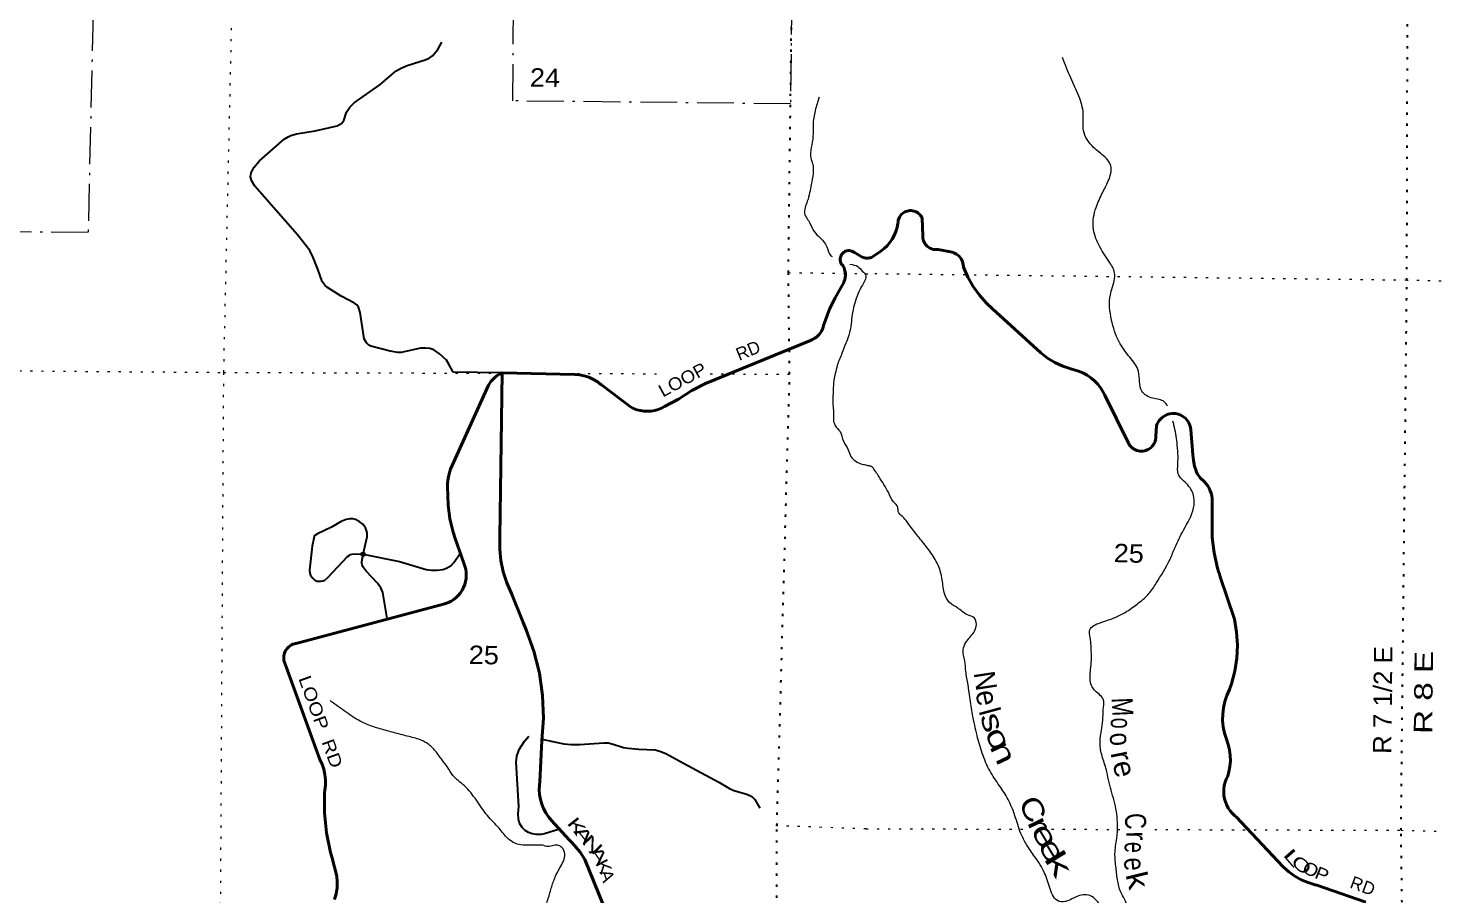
# Model space of a CAD drawing. Header units: feet. Extents: x -256679 to 5, y -731788 to -547785.
# Drawn here: x -231819 to -218432, y -654081 to -645838 of the extents above; entities that cross this region are included whole.
import ezdxf
from ezdxf.enums import TextEntityAlignment as Align

# ---------------------------------------------------------------- set-up
doc = ezdxf.new("R2010")
doc.units = ezdxf.units.FT
doc.header["$LTSCALE"] = 70
doc.header["$PDMODE"] = 32
doc.header["$PDSIZE"] = 35
doc.linetypes.add('DOT_DASHED', pattern=[7.7, 5, -1.2, 0.3, -1.2])
doc.linetypes.add('DOTTED', pattern=[1.5, 0.3, -1.2])
for name, color, linetype, lineweight in [('26', 7, 'Continuous', 40), ('29', 7, 'Continuous', 25), ('39', 7, 'Continuous', 13), ('44', 7, 'DOT_DASHED', 13), ('6', 7, 'DOTTED', 25), ('7', 7, 'DOTTED', 13)]:
    doc.layers.add(name, color=color, linetype=linetype, lineweight=lineweight)
doc.layers.add('27', color=7, linetype='Continuous')
doc.layers.add('41', color=7, linetype='Continuous')

msp = doc.modelspace()

# ---------------------------------------------------------------- linework, layer by layer
at = {"layer": '26'}
for points in [[(-221595.95, -649298.98), (-221619.48, -649260.83), (-221646.87, -649225.35), (-221677.82, -649192.93), (-221711.98, -649163.92), (-221748.99, -649138.64), (-221788.44, -649117.36), (-221829.9, -649100.33), (-221872.91, -649087.73), (-221903.5, -649079.47), (-221980.47, -649052.56), (-222054.22, -649017.74), (-222123.92, -648975.41), (-222188.81, -648926.03), (-222647.46, -648507.33), (-222705.14, -648453.56), (-222773.11, -648377.27), (-222832.73, -648294.29), (-222883.35, -648205.53), (-222924.42, -648111.97), (-222924.55, -648103.53), (-222926.02, -648088.31), (-222929.07, -648073.34), (-222933.67, -648058.76), (-222939.77, -648044.75), (-222947.31, -648031.45), (-222956.19, -648019.01), (-222966.32, -648007.57), (-222977.59, -647997.25), (-222989.88, -647988.16), (-223003.05, -647980.41), (-223016.96, -647974.08), (-223031.46, -647969.24), (-223046.38, -647965.94), (-223163.93, -647942.46), (-223168.54, -647943.17), (-223181.61, -647944.26), (-223194.71, -647943.97), (-223207.72, -647942.31), (-223220.48, -647939.31), (-223232.86, -647934.99), (-223244.72, -647929.39), (-223255.93, -647922.59), (-223266.36, -647914.65), (-223275.91, -647905.67), (-223284.47, -647895.74), (-223291.94, -647884.96), (-223298.25, -647873.47), (-223303.32, -647861.38), (-223307.1, -647848.82), (-223309.54, -647835.94), (-223310.63, -647822.88), (-223310.34, -647809.77), (-223317.57, -647647.01), (-223321.52, -647638.45), (-223327.77, -647627.64), (-223335.11, -647617.55), (-223343.47, -647608.28), (-223352.75, -647599.93), (-223362.86, -647592.6), (-223373.67, -647586.36), (-223385.08, -647581.29), (-223396.96, -647577.44), (-223409.17, -647574.85), (-223421.58, -647573.55), (-223434.07, -647573.56), (-223446.48, -647574.87), (-223458.69, -647577.48), (-223470.56, -647581.34), (-223481.97, -647586.43), (-223492.77, -647592.67), (-223502.87, -647600.02), (-223512.14, -647608.38), (-223520.49, -647617.66), (-223527.82, -647627.76), (-223532.88, -647636.54), (-223544.62, -647665.97), (-223546.56, -647686.54), (-223547.29, -647694.3), (-223554.83, -647733.62), (-223566.45, -647771.95), (-223582, -647808.85), (-223601.33, -647843.92), (-223624.21, -647876.78), (-223650.41, -647907.07), (-223679.63, -647934.46), (-223711.55, -647958.64), (-223799.11, -648018.74)], [(-227310.28, -649115.67), (-226620.25, -649130.6), (-226575.49, -649135.37), (-226531.47, -649144.79), (-226488.68, -649158.77), (-226447.59, -649177.14), (-226408.64, -649199.7), (-226372.26, -649226.21), (-226368.3, -649229.47), (-226092.41, -649439.45), (-226061.82, -649454.7), (-226029.79, -649466.68), (-225996.7, -649475.25), (-225962.89, -649480.3), (-225928.73, -649481.8), (-225894.61, -649479.72), (-225860.89, -649474.08), (-225827.94, -649464.95), (-225796.13, -649452.42), (-225767.28, -649437.51), (-225635.47, -649365.74), (-225507.34, -649283.24), (-225371.3, -649214.58), (-225361.57, -649210.34), (-224378.57, -648807.38), (-224360.21, -648799.88), (-224342.74, -648790.5), (-224326.34, -648779.35), (-224311.2, -648766.55), (-224297.47, -648752.23), (-224285.32, -648736.56), (-224274.88, -648719.71), (-224266.25, -648701.85), (-224259.54, -648683.19), (-224255.47, -648667.22), (-224196.87, -648509.22), (-224146.03, -648402.41), (-224073.43, -648279.36), (-224064.52, -648263.04), (-224057.36, -648245.87), (-224052.03, -648228.06), (-224048.6, -648209.78), (-224047.09, -648191.25), (-224047.53, -648172.66), (-224049.92, -648154.21), (-224054.21, -648136.12), (-224060.38, -648118.58), (-224068.34, -648101.77), (-224069.96, -648098.84), (-224076.07, -648092.51), (-224081.49, -648085.57), (-224086.15, -648078.11), (-224090.01, -648070.2), (-224093.02, -648061.93), (-224095.15, -648053.4), (-224096.38, -648044.68), (-224096.68, -648035.89), (-224096.07, -648027.11), (-224094.54, -648018.45), (-224092.12, -648009.99), (-224088.82, -648001.83), (-224084.69, -647994.06), (-224079.77, -647986.76), (-224074.12, -647980.02), (-224067.79, -647973.91), (-224060.85, -647968.49), (-224053.39, -647963.83), (-224045.48, -647959.97), (-224037.21, -647956.96), (-224028.68, -647954.83), (-224019.96, -647953.61), (-224011.17, -647953.3), (-224009.98, -647953.38), (-223985, -647957.96), (-223959.98, -647972.89), (-223912.77, -648001.05), (-223887.74, -648015.99), (-223862.77, -648023.23), (-223861.76, -648023.46), (-223848.31, -648025.12), (-223834.76, -648025.36), (-223821.25, -648024.19), (-223807.95, -648021.62), (-223799.11, -648018.74)], [(-229000.43, -653109.08), (-228996.44, -653086.59), (-228991.45, -653036.49), (-228991.72, -652986.15), (-228997.25, -652936.1), (-229007.98, -652886.91), (-229023.8, -652839.11), (-229044.52, -652793.23), (-229377.79, -651878.1), (-229386.73, -651853.53), (-229389.06, -651828.1), (-229389.17, -651823.8), (-229388, -651809.14), (-229385.31, -651794.67), (-229381.12, -651780.57), (-229375.48, -651766.98), (-229368.45, -651754.05), (-229360.1, -651741.93), (-229350.54, -651730.75), (-229339.85, -651720.63), (-229328.17, -651711.69), (-229315.62, -651704.01), (-229302.33, -651697.69), (-229299.15, -651696.57), (-229274.59, -651689.49), (-229249.15, -651682.73), (-227856.19, -651312.61), (-227850.12, -651310.75), (-227822.33, -651300.29), (-227795.79, -651286.98), (-227770.79, -651270.97), (-227747.6, -651252.43), (-227726.47, -651231.57), (-227707.64, -651208.62), (-227691.31, -651183.82), (-227677.66, -651157.45), (-227666.85, -651129.8), (-227658.98, -651101.17), (-227654.15, -651071.88), (-227652.4, -651042.24), (-227653.77, -651012.58), (-227658.23, -650983.23), (-227665.73, -650954.5), (-227676.19, -650926.72), (-227757.94, -650690.42), (-227777.79, -650630.19), (-227808.74, -650503.99), (-227826.33, -650375.25), (-227830.94, -650198.8), (-227830.53, -650165.72), (-227825.89, -650120.76), (-227816.57, -650076.53), (-227802.67, -650033.52), (-227441.82, -649234.04), (-227435.53, -649223.15), (-227419.75, -649200.08), (-227401.65, -649178.78), (-227381.42, -649159.49), (-227359.28, -649142.42), (-227335.48, -649127.76), (-227310.28, -649115.67)], [(-226348.11, -654182.06), (-226524.33, -653745.35), (-226570.41, -653674.99), (-226623.59, -653609.84), (-226625.84, -653607.48), (-226649.97, -653582.11), (-226672.76, -653557.48), (-226842.29, -653374.21), (-226871.71, -653338.81), (-226897.27, -653300.54), (-226918.7, -653259.8), (-226935.74, -653217.05), (-226948.22, -653172.75), (-226956.01, -653127.39), (-226959.01, -653081.46), (-226957.19, -653035.47), (-226953.62, -653006.95), (-226934.03, -652614.04), (-226919.06, -652399.29), (-226926.61, -652184.16), (-226956.61, -651970.99), (-227008.73, -651762.13), (-227082.39, -651559.86), (-227113.12, -651491.05), (-227224.19, -651214.08), (-227268.05, -651113.86), (-227301.2, -651009.61), (-227323.27, -650902.46), (-227334.01, -650793.6), (-227333.32, -650684.2), (-227332.94, -650678.01), (-227310.28, -649115.67)], [(-220418.59, -652183.99), (-220393.2, -652128.84), (-220373.87, -652072.42), (-220342.89, -651952.38), (-220324.63, -651829.77), (-220319.29, -651705.91), (-220326.93, -651582.18), (-220347.45, -651459.92), (-220482.54, -651055.37), (-220490.85, -651030.49), (-220498.58, -651005.37), (-220508.41, -650973.44), (-220541.34, -650829.63), (-220559.06, -650683.17), (-220560.33, -650317.91), (-220560.62, -650311.83), (-220563.48, -650286.4), (-220568.99, -650261.41), (-220577.08, -650237.13), (-220587.66, -650213.83), (-220600.62, -650191.76), (-220615.81, -650171.17), (-220633.08, -650152.27), (-220652.22, -650135.29), (-220658.4, -650129.76), (-220673.36, -650114.3), (-220686.61, -650097.36), (-220698.02, -650079.12), (-220707.47, -650059.8), (-220714.84, -650039.59), (-220726.34, -650003.18), (-220738.14, -649949.64), (-220744.29, -649895.15), (-220761.29, -649655.85), (-220763.59, -649639.77), (-220767.82, -649622.67), (-220773.82, -649606.1), (-220781.52, -649590.24), (-220790.83, -649575.28), (-220801.66, -649561.38), (-220813.88, -649548.68), (-220827.36, -649537.33), (-220841.95, -649527.45), (-220857.49, -649519.15), (-220873.82, -649512.52), (-220890.75, -649507.64), (-220908.1, -649504.55), (-220925.68, -649503.29), (-220943.29, -649503.87), (-220960.74, -649506.3), (-220977.85, -649510.53), (-220994.42, -649516.53), (-221010.27, -649524.23), (-221025.23, -649533.54), (-221039.14, -649544.36), (-221051.83, -649556.58), (-221063.18, -649570.06), (-221073.06, -649584.65), (-221081.36, -649600.2), (-221087.99, -649616.53), (-221093.88, -649720.43), (-221093.86, -649722.75), (-221094.61, -649737.18), (-221096.87, -649751.46), (-221100.61, -649765.43), (-221105.79, -649778.93), (-221112.35, -649791.81), (-221120.23, -649803.94), (-221129.32, -649815.17), (-221139.54, -649825.4), (-221150.78, -649834.5), (-221162.9, -649842.37), (-221175.78, -649848.94), (-221189.28, -649854.12), (-221203.24, -649857.87), (-221217.52, -649860.13), (-221231.96, -649860.89), (-221246.4, -649860.13), (-221260.68, -649857.88), (-221274.64, -649854.14), (-221288.14, -649848.96), (-221301.02, -649842.4), (-221313.15, -649834.52), (-221324.38, -649825.43), (-221334.61, -649815.21), (-221343.71, -649803.97), (-221351.58, -649791.85), (-221358.15, -649778.97), (-221581.32, -649328.38), (-221595.95, -649298.98)], [(-219097.88, -654149.18), (-219564.14, -653989.13), (-219579.68, -653985.38), (-219646.96, -653964.52), (-219711.7, -653936.74), (-219773.17, -653902.35), (-219830.72, -653861.71), (-219883.7, -653815.29), (-220330.62, -653338.73), (-220344.11, -653327.71), (-220367.05, -653305.66), (-220387.56, -653281.33), (-220405.41, -653255), (-220420.41, -653226.94), (-220432.4, -653197.46), (-220441.23, -653166.9), (-220446.83, -653135.58), (-220449.12, -653103.84), (-220448.08, -653072.04), (-220443.73, -653040.53), (-220436.1, -653009.64), (-220425.28, -652979.72), (-220411.4, -652951.09), (-220399.98, -652911.44), (-220390.18, -652859.73), (-220385.85, -652807.28), (-220387.02, -652754.67), (-220393.69, -652702.46), (-220405.78, -652651.24), (-220423.15, -652601.57), (-220423.83, -652599.74), (-220441.86, -652541.76), (-220453.74, -652482.21), (-220459.33, -652421.75), (-220458.56, -652361.03), (-220451.45, -652300.73), (-220438.08, -652241.5), (-220418.59, -652183.99)], [(-228904.43, -654125.82), (-228890.33, -654070.97), (-228882.05, -654014.94), (-228879.67, -653958.36), (-228883.22, -653901.84), (-228931.87, -653718.34), (-228942.9, -653678.34), (-228981.95, -653490.95), (-229001.2, -653300.5), (-229000.43, -653109.08)]]:
    msp.add_lwpolyline(points, dxfattribs=at)
at = {"layer": '29'}
msp.add_line((-227310.28, -649115.67), (-227777.71, -649108.93), dxfattribs=at)
for points in [[(-227777.71, -649108.93), (-227817.3, -649032.65), (-227842.07, -648995.74), (-227905.85, -648935.6), (-227960.15, -648896.59), (-228000.21, -648883.93), (-228040.79, -648880.75), (-228086.65, -648881.82), (-228158.86, -648897.63), (-228272.71, -648922.95), (-228303.82, -648921.9), (-228378.13, -648910.29), (-228559.46, -648863.88), (-228577.91, -648854.39), (-228603.21, -648831.19), (-228622.71, -648792.15), (-228660.66, -648543.21), (-228679.12, -648491.53), (-228694.93, -648468.32), (-228715.48, -648454.6), (-228841.98, -648387.1), (-228971.13, -648305.88), (-228998, -648281.61), (-229021.73, -648248.92), (-229065.47, -648129.72), (-229108.18, -648018.96), (-229141.37, -647952.51), (-229259.44, -647804.83), (-229664.26, -647340.71), (-229696.42, -647286.9), (-229704.86, -647251.04), (-229697.99, -647214.13), (-229673.23, -647162.43), (-229617.87, -647100.21), (-229385.95, -646893.46), (-229347.48, -646871.3), (-229321.12, -646858.64), (-229267.88, -646842.83), (-229090.77, -646813.3), (-228879.93, -646766.88), (-228858.33, -646755.27), (-228836.19, -646742.61), (-228816.68, -646716.25), (-228791.38, -646636.08), (-228759.23, -646588.61), (-228719.69, -646547.48), (-228601.62, -646467.31), (-228475.12, -646378.71), (-228407.65, -646319.64), (-228318.58, -646243.69), (-228266.92, -646215.2), (-228214.21, -646194.11), (-228043.43, -646140.32), (-228005.47, -646122.37), (-227972.8, -646101.29), (-227922.2, -646040.11), (-227885.96, -645970.73)], [(-228634.83, -650839.58), (-228596.88, -650677.13), (-228596.88, -650639.16), (-228601.36, -650614.89), (-228610.85, -650591.68), (-228636.94, -650556.88), (-228670.68, -650531.57), (-228706.52, -650512.58), (-228732.08, -650506.24), (-228759.23, -650506.25), (-228776.36, -650507.29), (-228795.07, -650510.47), (-228843.57, -650531.57), (-228934.23, -650584.31), (-229069.17, -650647.6), (-229092.36, -650664.48), (-229098.43, -650672.91), (-229102.9, -650689.79), (-229117.66, -650763.63), (-229142.96, -650991.48), (-229140.6, -651021.01), (-229134.53, -651042.11), (-229113.44, -651069.53), (-229095.27, -651084.3), (-229073.38, -651096.96), (-229035.43, -651099.07), (-229016.2, -651094.85), (-228997.48, -651086.41), (-228970.07, -651063.21), (-228782.42, -650862.79), (-228767.66, -650852.24), (-228753.69, -650845.38), (-228737.88, -650840.1), (-228706.52, -650837.47), (-228634.83, -650841.69)], [(-228406.27, -651451.88), (-228447.18, -651206.66), (-228463.78, -651161.31), (-228495.68, -651115.95), (-228605.31, -651002.02), (-228632.72, -650964.05), (-228643.53, -650940.84), (-228647.22, -650925.02), (-228647.48, -650911.31), (-228634.83, -650839.58)], [(-228634.83, -650841.69), (-228286.94, -650911.31), (-228033.93, -650987.26), (-227983.33, -650993.59), (-227930.62, -650993.59), (-227875.8, -650985.15), (-227842.06, -650972.49), (-227797.79, -650947.17), (-227772.49, -650919.75), (-227711.34, -650835.36)], [(-226765.31, -653457.43), (-226907.72, -653500.98), (-226941.99, -653507.31), (-226988.38, -653507.31), (-227026.33, -653500.98), (-227060.59, -653488.32), (-227091.69, -653467.23), (-227120.68, -653439.8), (-227146.51, -653397.61), (-227156.52, -653360.68), (-227159.17, -653311.11), (-227152.84, -653239.38), (-227178.14, -652819.54), (-227171.82, -652762.58), (-227148.62, -652699.29), (-227100.13, -652619.12), (-227057.96, -652572.71)], [(-226933.76, -652600), (-226725.87, -652644.43), (-226656.29, -652650.76), (-226571.96, -652650.76), (-226344.24, -652633.88), (-226304.18, -652635.99), (-226255.68, -652646.54), (-226158.69, -652678.19), (-226114.42, -652686.63), (-226013.21, -652695.07), (-225855.07, -652701.4), (-225810.8, -652714.05), (-225755.98, -652737.26), (-225587.3, -652827.98), (-225249.94, -653009.42), (-225148.74, -653068.49), (-225108.67, -653087.47), (-224984.27, -653123.34), (-224937.89, -653144.44), (-224908.37, -653173.97), (-224861.98, -653256.25)]]:
    msp.add_lwpolyline(points, dxfattribs=at)
msp.add_point((-228634.83, -650841.69), dxfattribs=at)
at = {"layer": '39'}
for points in [[(-210188, -648590.48), (-210256.98, -648550.54), (-210388.07, -648442.38), (-210486.84, -648393.35), (-210641.38, -648332.67), (-210793.5, -648258.01), (-210927.19, -648238.07), (-211035.26, -648232.92), (-211198.05, -648180.02), (-211272.01, -648105.63), (-211392.1, -648031.9), (-211512.77, -647978.22), (-211689.28, -647914.89), (-211873.44, -647839.3), (-212060.43, -647791.72), (-212250.19, -647770.15), (-212355.26, -647730.97), (-212426.92, -647578.38), (-212484.28, -647484.41), (-212553.35, -647380.05), (-212614.72, -647285.96), (-212778.62, -647202.93), (-212916.66, -647058.44), (-213089.27, -646931.01), (-213268.37, -646819.44), (-213548.17, -646725.02), (-213790.94, -646665.78), (-214004.2, -646625.47), (-214191.95, -646535.73), (-214339.06, -646427.1), (-214537.82, -646234.69), (-214782.7, -646042.95), (-214964.44, -645885.15), (-215209.31, -645693.41), (-215432.86, -645458.14), (-215631.68, -645267.73), (-215806.64, -645084.05), (-215956.4, -644860.96), (-216108.28, -644641.82), (-216266.92, -644380.34), (-216366.67, -644160.71), (-216452.83, -644023.75), (-216716.14, -643913.75), (-216934.93, -643788.99), (-217074.33, -643622.39), (-217213.84, -643459.8), (-217392.35, -643396.41), (-217623.5, -643283.33), (-217772.62, -643174.65), (-217904.83, -642968.12), (-218018.13, -642800.27), (-218252.51, -642524.55), (-218439.91, -642354.55), (-218879.49, -642173.2), (-219040.74, -642136.4), (-219233.74, -642088.65)], [(-221602.86, -647403.88), (-221547.43, -647291.11), (-221523.16, -647147.33), (-221580.81, -647063.38), (-221688.35, -646971.95), (-221781.8, -646810.7), (-221785.15, -646652.07), (-221826.36, -646486.32), (-221903.39, -646311.5), (-221981.88, -646118.57)], [(-224298.01, -646495.39), (-224334.58, -646623.12), (-224355.25, -646759.18), (-224355.37, -646869.53), (-224375.35, -647073.82), (-224358.41, -647132.33), (-224354.09, -647220.69), (-224372.18, -647326.7), (-224409.33, -647484.52), (-224435.64, -647600.4), (-224385.22, -647691.64), (-224356.32, -647754.38), (-224303.35, -647817.58), (-224254.17, -647868.66), (-224223.04, -647919.4), (-224184.5, -648002.39), (-224173.61, -648009.11)], [(-220982.86, -649432.18), (-221014.05, -649391.64), (-221123.3, -649358.36), (-221227.54, -649291.11), (-221260.04, -649101.53), (-221342.3, -648968.7), (-221444.18, -648821.25), (-221516.2, -648612.46), (-221527.19, -648373.34), (-221491.26, -648241.94), (-221487.01, -648165.81), (-221541.89, -648055.85), (-221637.47, -647898.55), (-221690.64, -647730.44), (-221663.12, -647544.61), (-221602.86, -647403.88)], [(-224004.22, -648083.55), (-223929.62, -648105.48), (-223886.3, -648148.43), (-223852.97, -648189.19), (-223876.5, -648264.99), (-223909.79, -648326.57), (-223969.23, -648496.01), (-223982.54, -648561.98), (-223992.26, -648650.08), (-224014.4, -648758.02), (-224041.95, -648833.75), (-224079.9, -648929.35), (-224124.27, -649044.9), (-224143.82, -649122.79), (-224157.09, -649186.74), (-224162.96, -649282.95), (-224165.62, -649421.35), (-224160.91, -649489.66), (-224145.28, -649616.36), (-224098.26, -649675.43), (-224065.89, -649766.33), (-224021.29, -649847.42), (-223994.44, -649912.13), (-223957.06, -649950.96), (-223899.43, -649980.13), (-223853.27, -649992.26), (-223818.28, -650001.19)], [(-221310.12, -654338.05), (-221324.97, -654301.15), (-221358.65, -654219.91), (-221384.38, -654140.89), (-221422.31, -654067.55), (-221456.99, -653952.15), (-221473.23, -653823.25), (-221483.35, -653690.51), (-221466.97, -653542.49), (-221459.19, -653414.28), (-221485.32, -653212.84), (-221539.49, -653010.59), (-221560.57, -652909.64), (-221600.73, -652776.03), (-221625.16, -652652.91), (-221608.42, -652492.85), (-221597.58, -652396.84), (-221592.56, -652294.65), (-221594.38, -652220.34), (-221635.08, -652173), (-221679.95, -652131.56), (-221706.81, -652090.65), (-221718.93, -652026.08), (-221716.98, -651959.91), (-221708.38, -651871.87), (-221707.84, -651785.59), (-221719.43, -651634.75), (-221723.26, -651560.39), (-221625.07, -651493.01), (-221519.82, -651457.94), (-221369.34, -651384.05), (-221258.79, -651304.99), (-221159.95, -651215.55), (-221090.92, -651117.22), (-220959.92, -650888.25), (-220910.5, -650775.3), (-220831.51, -650611.03), (-220735.08, -650399.11), (-220732.13, -650298.86), (-220790.84, -650182.77), (-220881.88, -650075.77), (-220885.29, -649987.38), (-220893.28, -649782.45), (-220922.37, -649613.04), (-220932.16, -649575)], [(-223791.97, -650009.22), (-223798.96, -650007.92), (-223807.24, -650003.32), (-223813.57, -650001.66), (-223818.28, -650001.19)], [(-221434.91, -654435.57), (-221450.96, -654427.93), (-221531.7, -654311.2), (-221610.55, -654198.53), (-221721.5, -654086.94), (-221852.13, -654099.2), (-221933.47, -654138.98), (-222015.75, -654142.6), (-222100.43, -654023.75), (-222152.13, -653873.75), (-222247.71, -653716.45), (-222324.5, -653601.84), (-222379.5, -653495.88), (-222434.67, -653327.72), (-222500.27, -653173.3), (-222580.65, -653044.54), (-222674.58, -652899.33), (-222745.83, -652732.7), (-222795, -652564.71), (-222837.33, -652368.82), (-222864.41, -652199.47), (-222881.07, -652084.6), (-222901.32, -651955.58), (-222912.38, -651854.92), (-222927.34, -651750.13), (-222901.24, -651680.66), (-222826.26, -651584.5), (-222801.93, -651506.95), (-222820.24, -651448.22), (-222887.44, -651416.16), (-222981.73, -651351.21), (-223056.4, -651300.88), (-223102.22, -651223.29), (-223126.18, -651084.13), (-223166.16, -650944.5), (-223244.42, -650811.79), (-223335.23, -650696.77), (-223420.21, -650587.94), (-223505.3, -650483.12), (-223543.94, -650433.83), (-223548.88, -650397.57), (-223589.34, -650342.21), (-223638.8, -650252.47), (-223680.73, -650179.01), (-223726.66, -650105.43), (-223791.97, -650009.22)], [(-226579.21, -655983.04), (-226589.23, -655973.36), (-226652.23, -655909.98), (-226702.38, -655804.71), (-226704.42, -655702.34), (-226732.2, -655477.09), (-226753.58, -655231.89), (-226801.18, -654994.23), (-226844.97, -654871.02), (-226883.55, -654790.04), (-226953.72, -654682.38), (-226996.08, -654589.28), (-226986.05, -654485.13), (-226963.68, -654365.16), (-226915.03, -654235.65), (-226878.96, -654133.99), (-226844.59, -654016.25), (-226806.44, -653910.62), (-226762.62, -653823.16), (-226715.94, -653691.6), (-226742.87, -653630.9), (-226784.57, -653608.05), (-226889.15, -653620.14), (-226915.08, -653611.63), (-226963.14, -653606.71), (-227029.38, -653607.48), (-227113.67, -653607.91), (-227187.58, -653590.47), (-227254.98, -653547.07), (-227341.35, -653447.14), (-227451.41, -653326.69), (-227556.96, -653180.25), (-227670.73, -653043.68), (-227779.2, -652945.34), (-227831.86, -652866.1), (-227884.68, -652794.88), (-227945.32, -652713.49), (-228018.23, -652643.9), (-228135.62, -652591.54), (-228263.42, -652559.05), (-228389.19, -652524.59), (-228524.9, -652485.93), (-228644.37, -652437.55), (-228777.27, -652356.81), (-228919.77, -652253.81), (-228948.18, -652233.87)], [(-234693.28, -652472.78), (-234576, -652531.16), (-234534.65, -652676.4), (-234525.85, -652845.11), (-234530.28, -652971.44), (-234536.76, -653099.74), (-234526.65, -653200.25), (-234464.35, -653299.74), (-234399.62, -653377.19), (-234312.63, -653445.04), (-234231.19, -653488.7), (-234164.68, -653578.23), (-234153.57, -653730.93), (-234111.17, -653822.02), (-234047.21, -653835.26), (-234007.56, -653860.08), (-233974.61, -653920.89), (-233982.48, -654121.39), (-233966.28, -654218.01), (-233913.23, -654277.19), (-233831.8, -654320.85), (-233764.17, -654352.21), (-233668.34, -654482.42), (-233598.17, -654590.08), (-233493.86, -654696.37), (-233420.64, -654749.91), (-233334.57, -654865.9), (-233287.08, -655005.23), (-233235.7, -655150.67), (-233204.95, -655325.81), (-233163.56, -655469.04), (-233068.62, -655541.05), (-233047.67, -655703.97), (-233085.39, -655891.87), (-233070.92, -656078.75), (-232994.23, -656160.45), (-232894.47, -656190.4), (-232819.94, -656280.09), (-232794.52, -656419.01), (-232738.62, -656538.44), (-232702.01, -656617.38), (-232685.5, -656697.95), (-232574.9, -656894.65), (-232520.46, -656985.96), (-232328.62, -657132.02), (-232109.85, -657234.43), (-231998.71, -657298.71), (-231838.04, -657396.03), (-231739.39, -657484.15), (-231622.74, -657574.63), (-231512.41, -657681.03), (-231418.93, -657933.59), (-231369.71, -657982.67), (-231345.1, -658041.02)]]:
    msp.add_spline(points, degree=3, dxfattribs=at)
at = {"layer": '44'}
msp.add_lwpolyline([(-223812.16, -644261.16), (-223881.52, -644257.9), (-223897.53, -645578.61), (-224557.2, -645547.62), (-224569.46, -646558.37), (-227209.31, -646529.93), (-227190.09, -642920.8), (-227188.27, -639425.79)], dxfattribs=at)
msp.add_lwpolyline([(-232534.3, -643828.26), (-229840.09, -643861.43), (-229869.99, -645181.16), (-231189.97, -645164.91), (-231249.27, -647782.19), (-232605.88, -647771.67)], close=True, dxfattribs=at)
at = {"layer": '6'}
for points in [[(-224684.56, -660288), (-224703.52, -659658.5), (-224701.23, -654423.57), (-224698.08, -653424.39), (-224577.39, -649128.71), (-224588.93, -648163.37), (-224537.45, -643918.56), (-224550.08, -642905.04), (-224548.27, -639427.16)], [(-218716.22, -656776.28), (-218763.12, -653466.59), (-218707.31, -648236.6), (-218695.7, -643214.03), (-218700.8, -642979.09), (-218688.01, -639484.37)]]:
    msp.add_lwpolyline(points, dxfattribs=at)
at = {"layer": '7'}
for p, q in [((-224588.93, -648163.37), (-223800.61, -648174.88)), ((-225332.43, -649126.4), (-224577.39, -649128.71)), ((-223851.44, -653452.76), (-224698.08, -653424.39)), ((-223851.44, -653452.76), (-222339.69, -653455.58)), ((-222086.86, -653456.36), (-221429.51, -653458.38))]:
    msp.add_line(p, q, dxfattribs=at)
for points in [[(-229865.29, -663697.92), (-229852.43, -659642.37), (-230003.45, -656954.83), (-229990.21, -654386.75), (-229959.07, -649112.23), (-229840.09, -643861.43), (-229745.9, -639376.34)], [(-202869.98, -648232.95), (-208274.17, -648255), (-213552.42, -648366.42), (-218707.31, -648236.6), (-223800.61, -648174.88)], [(-240510.84, -649033.07), (-235264.02, -649071.1), (-229959.07, -649112.23), (-225783.53, -649125.02)], [(-221105.93, -653459.38), (-218763.12, -653466.59), (-213534.49, -653610.59), (-212824.07, -653648.63)]]:
    msp.add_lwpolyline(points, dxfattribs=at)

# ---------------------------------------------------------------- texts
at = {"layer": '27'}
for s, rotation, p in [('RD', 22.29, (-225057.08, -649002.53)), ('R', 339.908, (-219257.8, -654010.59)), ('D', 339.402, (-219146.02, -654051.22))]:
    msp.add_text(s, height=120, rotation=rotation, dxfattribs=at).set_placement(p)
for s, rotation, width, p in [('LOOP', 28.568, 1.1, (-225783.3, -649351.66)), ('LOOP  RD', 290.01, 1.2, (-229250.82, -652022.19)), ('K', 308.323, 1.55, (-226700.89, -653400.51)), ('A', 308.395, 1.65, (-226638.17, -653478.58)), ('N', 314.264, 1.65, (-226562.2, -653576.07)), ('A', 305.2, 1.55, (-226491.41, -653668.16)), ('L', 311.35, 1.95, (-219893.31, -653702.07)), ('K', 297.48, 1.25, (-226428.58, -653780.21)), ('O', 318.464, 1.5, (-219818.97, -653779.66)), ('O', 330.836, 1.15, (-219712.94, -653856.1)), ('P', 337.851, 1.15, (-219593.7, -653916.87)), ('A', 288.005, 1.1, (-226387.54, -653862.23))]:
    msp.add_text(s, height=120, rotation=rotation, dxfattribs=dict(at, width=width)).set_placement(p)
at = {"layer": '41'}
for s, rotation, width, p in [('N', 278.633, 0.95, (-222814.01, -652060.32)), ('M', 272.354, 0.8, (-221512.16, -652296.9)), ('s', 286.599, 1.35, (-222742.58, -652466.15)), ('o', 297.049, 1.4, (-222680.49, -652638.27)), ('o', 270.585, 0.7, (-221522.83, -652448.76)), ('n', 295.276, 1.45, (-222634.02, -652767.96)), ('o', 275.585, 0.85, (-221529.86, -652608.63)), ('r', 281.25, 1.1, (-221517.23, -652777.14)), ('e', 284.748, 1.05, (-221489.5, -652905.65)), ('C', 297.051, 1.25, (-222352.9, -653310.49)), ('C', 273.728, 0.8, (-221387.2, -653386.27)), ('r', 295.605, 1.5, (-222293.94, -653451.7)), ('e', 300.682, 1.5, (-222233.27, -653566.17)), ('e', 301.552, 1.55, (-222165.41, -653706.14)), ('k', 301.38, 1.75, (-222103.89, -653835.81)), ('e', 270.337, 0.7, (-221391.62, -653629.8)), ('e', 275.208, 0.85, (-221394.6, -653796.11)), ('k', 283.695, 1.2, (-221365.61, -653965.16))]:
    msp.add_text(s, height=200, rotation=rotation, dxfattribs=dict(at, width=width)).set_placement(p, align=Align.CENTER)
for s, rotation, p in [('e', 281.201, (-222797.36, -652225.11)), ('l', 285.227, (-222772.51, -652360.93)), ('r', 270.434, (-221376.59, -653520.56))]:
    msp.add_text(s, height=200, rotation=rotation, dxfattribs=at).set_placement(p, align=Align.CENTER)
at = {"layer": '6'}
for s, width, p in [('R 7 1/2 E', 1.05, (-218855.38, -652741.19)), ('R 8 E', 1.35, (-218467.04, -652551.12))]:
    msp.add_text(s, height=175, rotation=89.389, dxfattribs=dict(at, width=width)).set_placement(p)
at = {"layer": '7', "width": 1.1}
for s, rotation, p in [('24', 358.927, (-227048.98, -646393.44)), ('25', 358.334, (-221497.23, -650915.57)), ('25', 358.927, (-227630.33, -651884.02))]:
    msp.add_text(s, height=175, rotation=rotation, dxfattribs=at).set_placement(p)

doc.saveas('drawing.dxf')
